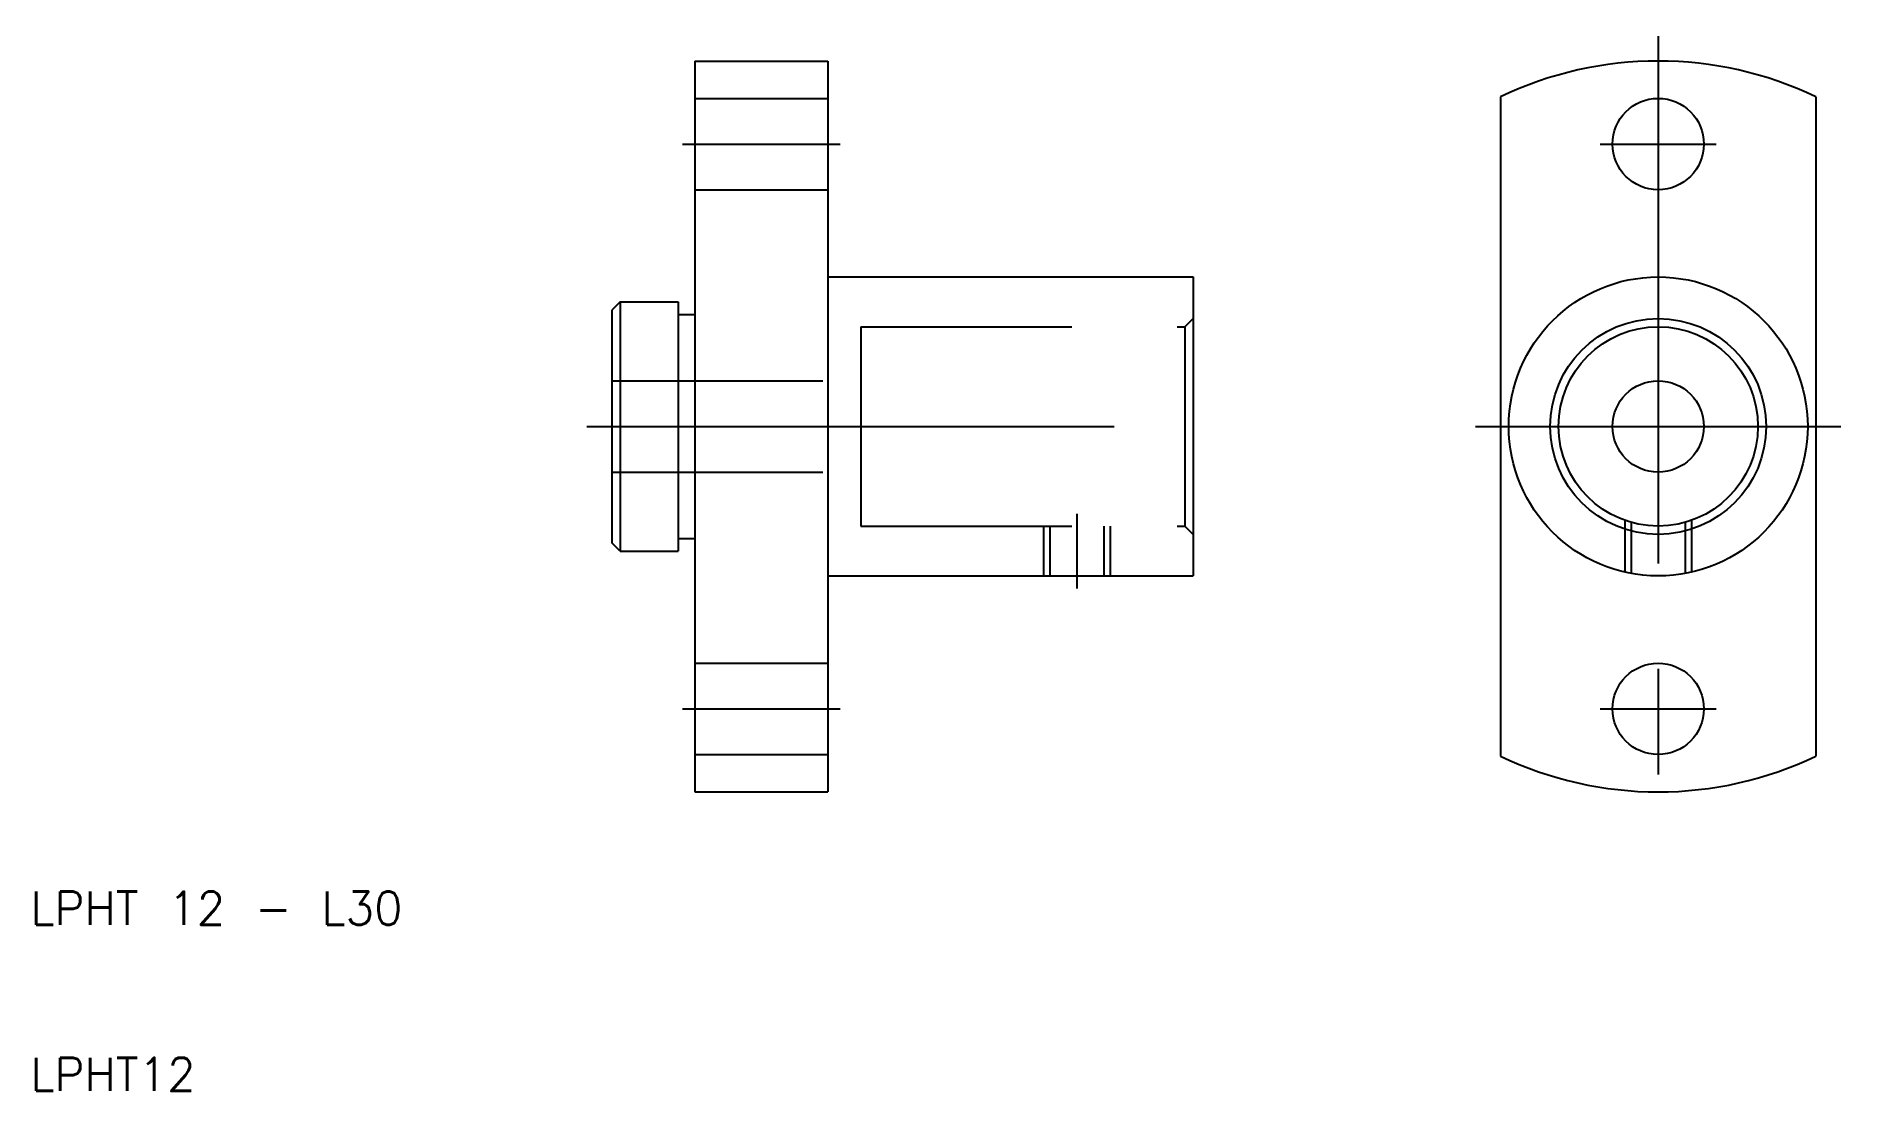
# Model space of a CAD drawing. Extents: x 10 to 119, y 10 to 74.
import ezdxf

# ---------------------------------------------------------------- set-up
doc = ezdxf.new("R2010")
doc.units = 0
doc.linetypes.add('CENTER', pattern=[50.8, 31.75, -6.35, 6.35, -6.35])
doc.linetypes.add('DASHED', pattern=[19.05, 12.7, -6.35])
doc.layers.get('0').update_dxf_attribs({"linetype": 'CONTINUOUS'})
doc.layers.add('CENTER', color=1, linetype='CENTER')
doc.styles.get("Standard").update_dxf_attribs({"font": 'txt.shx'})

msp = doc.modelspace()

# ---------------------------------------------------------------- linework, layer by layer
for p, q in [((50, 72), (58, 72)), ((50, 72), (50, 28)), ((58, 72), (58, 28)), ((98.5, 69.84), (98.5, 30.16)), ((117.5, 69.84), (117.5, 30.16)), ((58, 59), (80, 59)), ((80, 59), (80, 41)), ((45.5, 57.5), (45, 57)), ((45, 57), (45, 43)), ((45.5, 57.5), (49, 57.5)), ((45.5, 57.5), (45.5, 42.5)), ((49, 57.5), (49, 42.5)), ((49, 56.75), (50, 56.75)), ((45.5, 42.5), (45, 43)), ((45.5, 42.5), (49, 42.5)), ((49, 43.25), (50, 43.25)), ((58, 41), (80, 41)), ((50, 28), (58, 28))]:
    msp.add_line(p, q)
at = {"color": 3, "linetype": 'DASHED'}
for p, q in [((50, 69.75), (58, 69.75)), ((50, 64.25), (58, 64.25)), ((60, 56), (79.5, 56)), ((60, 56), (60, 44)), ((79.5, 56), (80, 56.5)), ((79.5, 56), (79.5, 44)), ((45, 52.75), (60, 52.75)), ((45, 47.25), (60, 47.25)), ((60, 44), (79.5, 44)), ((71, 44), (71, 41)), ((71.38, 44), (71.38, 41)), ((74.62, 44), (74.62, 41)), ((75, 44), (75, 41)), ((79.5, 44), (80, 43.5)), ((106, 44.34), (106, 41.23)), ((106.38, 44.22), (106.38, 41.15)), ((109.62, 44.22), (109.62, 41.15)), ((110, 44.34), (110, 41.23)), ((50, 35.75), (58, 35.75)), ((50, 30.25), (58, 30.25))]:
    msp.add_line(p, q, dxfattribs=at)
for centre, radius in [((108, 67), 2.75), ((108, 50), 9), ((108, 50), 6.5), ((108, 50), 6), ((108, 50), 2.75), ((108, 33), 2.75)]:
    msp.add_circle(centre, radius)
for start, end in [(64.417, 115.583), (244.417, 295.583)]:
    msp.add_arc((108, 50), 22, start, end)
at = {"layer": 'CENTER'}
for p, q in [((108, 73.5), (108, 26.5)), ((49.25, 67), (58.75, 67)), ((104.5, 67), (111.5, 67)), ((43.5, 50), (81.5, 50)), ((97, 50), (119, 50)), ((73, 44.75), (73, 40.25)), ((49.25, 33), (58.75, 33)), ((104.5, 33), (111.5, 33))]:
    msp.add_line(p, q, dxfattribs=at)

# ---------------------------------------------------------------- texts
for s, p in [('LPHT 12 - L30', (10, 20)), ('LPHT12', (10, 10))]:
    msp.add_text(s, height=2).set_placement(p)

doc.saveas('drawing.dxf')
